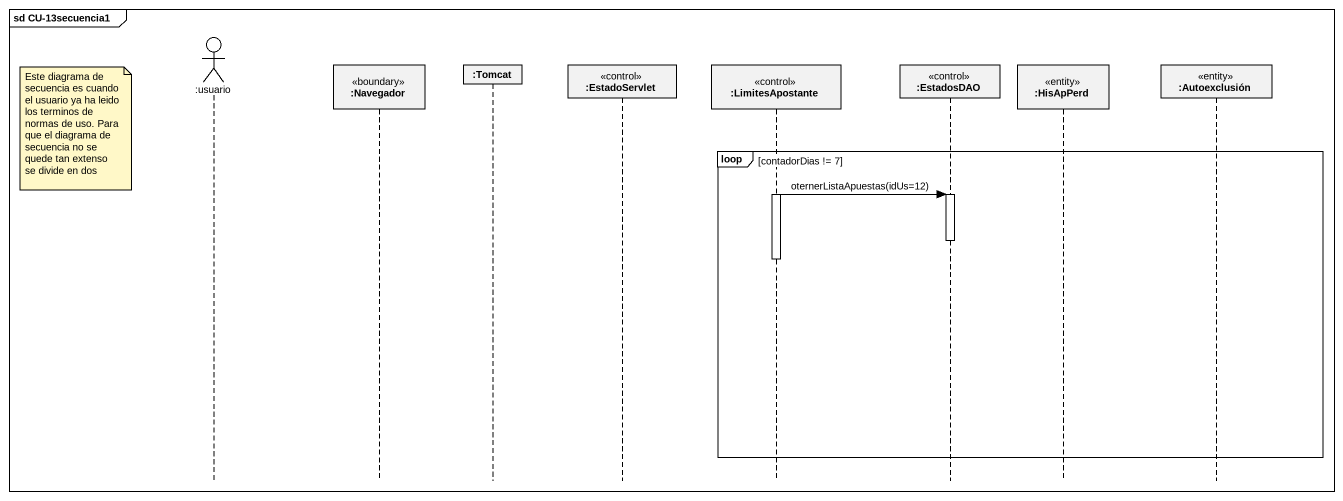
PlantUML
@startuml
mainframe sd CU-13secuencia1
hide footbox
actor ":usuario" as usuario
participant ":Navegador" as Navegador <<boundary>>
participant ":Tomcat" as Tomcat
participant ":EstadoServlet" as EstadoServlet <<control>>
participant ":LimitesApostante" as LimitesApostante <<control>>
participant ":EstadosDAO" as EstadosDAO <<control>>
participant ":HisApPerd" as HisApPerd <<entity>>
participant ":Autoexclusión" as Autoexclusión <<entity>>

note left of usuario : Este diagrama de secuencia es cuando el usuario ya ha leido los terminos de normas de uso. Para que el diagrama de secuencia no se quede tan extenso se divide en dos
loop contadorDias != 7
  activate LimitesApostante
  LimitesApostante -> EstadosDAO : oternerListaApuestas(idUs=12)
  activate EstadosDAO
  deactivate EstadosDAO
  deactivate LimitesApostante
end
@enduml
